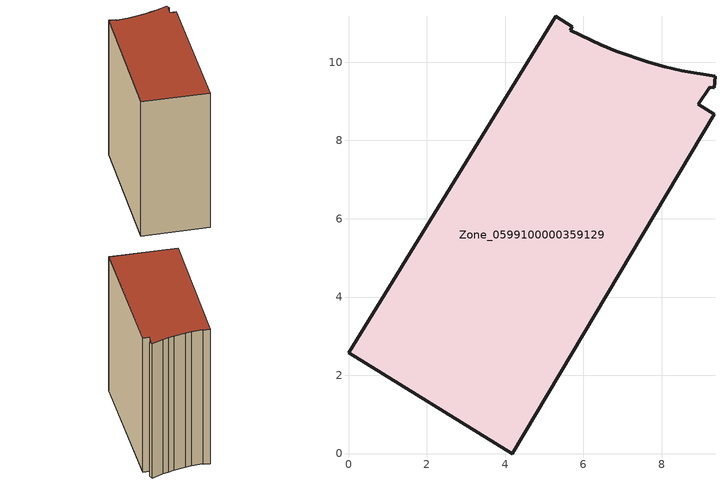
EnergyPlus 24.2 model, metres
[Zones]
Zone_0599100000359129
 floor ground (C_G): 5.66,10.82 6.44,10.45 6.85,10.28 7.67,10 8.09,9.88 8.51,9.79 9.36,9.64 9.35,9.35 9.23,9.36 8.94,8.93 9.35,8.67 4.18,0 0,2.57 5.29,11.17 5.71,10.91 z3.49
 wall outside (C_F): 8.09,9.88 7.67,10 6.85,10.28 6.44,10.45 5.66,10.82 5.71,10.91 5.29,11.17 0,2.57 4.18,0 9.35,8.67 8.94,8.93 9.23,9.36 9.35,9.35 9.36,9.64 8.51,9.79 8.09,9.88 z3.49:14.71
 roof outside (C_R): 5.29,11.17 0,2.57 4.18,0 9.35,8.67 8.94,8.93 9.23,9.36 9.35,9.35 9.36,9.64 8.51,9.79 8.09,9.88 7.67,10 6.85,10.28 6.44,10.45 5.66,10.82 5.71,10.91 z14.71
[BUILDING]
Pand.0599100000359129: North Axis=0; Terrain=City; Loads Convergence Tolerance Value=0.04; Temperature Convergence Tolerance Value=0.4; Solar Distribution=FullExterior; Maximum Number of Warmup Days=25; Minimum Number of Warmup Days=1
[Site:Location]
Rotterdam.The.Hague.AP_ZH_NLD Design_Conditions: Latitude=51.96; Longitude=4.45; Time Zone=1; Elevation=-4.5
[SITE:GROUNDTEMPERATURE:BUILDINGSURFACE]
18, 18, 18, 18, 18, 18, 18, 18, 18, 18, 18, 18
[MATERIAL] Thermal Absorptance=0.9; Solar Absorptance=0.7; Visible Absorptance=0.7
Name | Roughness | Thickness | Conductivity | Density | Specific Heat
G.TI.1992-2005 | MediumSmooth | 0.15 | 0.06 | 540 | 1210
F.TI.1992-2005 | Rough | 0.3 | 0.12 | 1920 | 840
R.TI.1992-2005 | MediumRough | 0.2 | 0.08 | 1500 | 1000
[CONSTRUCTION]
C_G: G.TI.1992-2005
C_F: F.TI.1992-2005
C_R: R.TI.1992-2005
[ZONE]
Zone_0599100000359129: Type=1; Multiplier=1; Ceiling Height=Autocalculate; Volume=Autocalculate; Floor Area=autocalculate; Part of Total Floor Area=Yes
[ZONEINFILTRATION:DESIGNFLOWRATE]
Infil_Zone_0599100000359129: Zone or ZoneList or Space or SpaceList=Zone_0599100000359129; Schedule=AlwaysOn; Design Flow Rate Calculation Method=Flow/Area; Flow Rate per Floor Area=0.0015; Constant Term Coefficient=1; Temperature Term Coefficient=0; Velocity Term Coefficient=0; Velocity Squared Term Coefficient=0
[HVACTEMPLATE:ZONE:IDEALLOADSAIRSYSTEM]
Zone_0599100000359129: Maximum Heating Supply Air Temperature=50; Minimum Cooling Supply Air Temperature=13; Maximum Heating Supply Air Humidity Ratio=0.0156; Minimum Cooling Supply Air Humidity Ratio=0.0077; Heating Limit=NoLimit; Cooling Limit=NoLimit; Dehumidification Control Type=ConstantSensibleHeatRatio; Cooling Sensible Heat Ratio=0.7; Dehumidification Setpoint=60; Humidification Control Type=None; Humidification Setpoint=30; Outdoor Air Method=None; Outdoor Air Flow Rate per Person=0.00944; Outdoor Air Flow Rate per Zone Floor Area=0; Outdoor Air Flow Rate per Zone=0; Demand Controlled Ventilation Type=None; Outdoor Air Economizer Type=NoEconomizer; Heat Recovery Type=None; Sensible Heat Recovery Effectiveness=0.7; Latent Heat Recovery Effectiveness=0.65
[ZONECONTROL:THERMOSTAT]
ThermostatControl_Zone_0599100000359129: Zone or ZoneList=Zone_0599100000359129; Control Type Schedule=DualSetpointControlType; Control 1=Thermostat_Zone_0599100000359129; Temperature Difference Between Cutout And Setpoint=0
[THERMOSTATSETPOINT:DUALSETPOINT]
Thermostat_Zone_0599100000359129: Heating Setpoint Temperature Schedule=HeatingSetpoint_Zone_0599100000359129; Cooling Setpoint Temperature Schedule=CoolingSetpoint_Zone_0599100000359129
[SCHEDULE:COMPACT]
HeatingSetpoint_Zone_0599100000359129: Through: 12/31, For: AllDays, Until: 24:00, 21
CoolingSetpoint_Zone_0599100000359129: Through: 12/31, For: AllDays, Until: 24:00, 24
DualSetpointControlType: Through: 12/31, For: AllDays, Until: 24:00, 4
AlwaysOn: Through: 12/31, For: AllDays, Until: 24:00, 1
